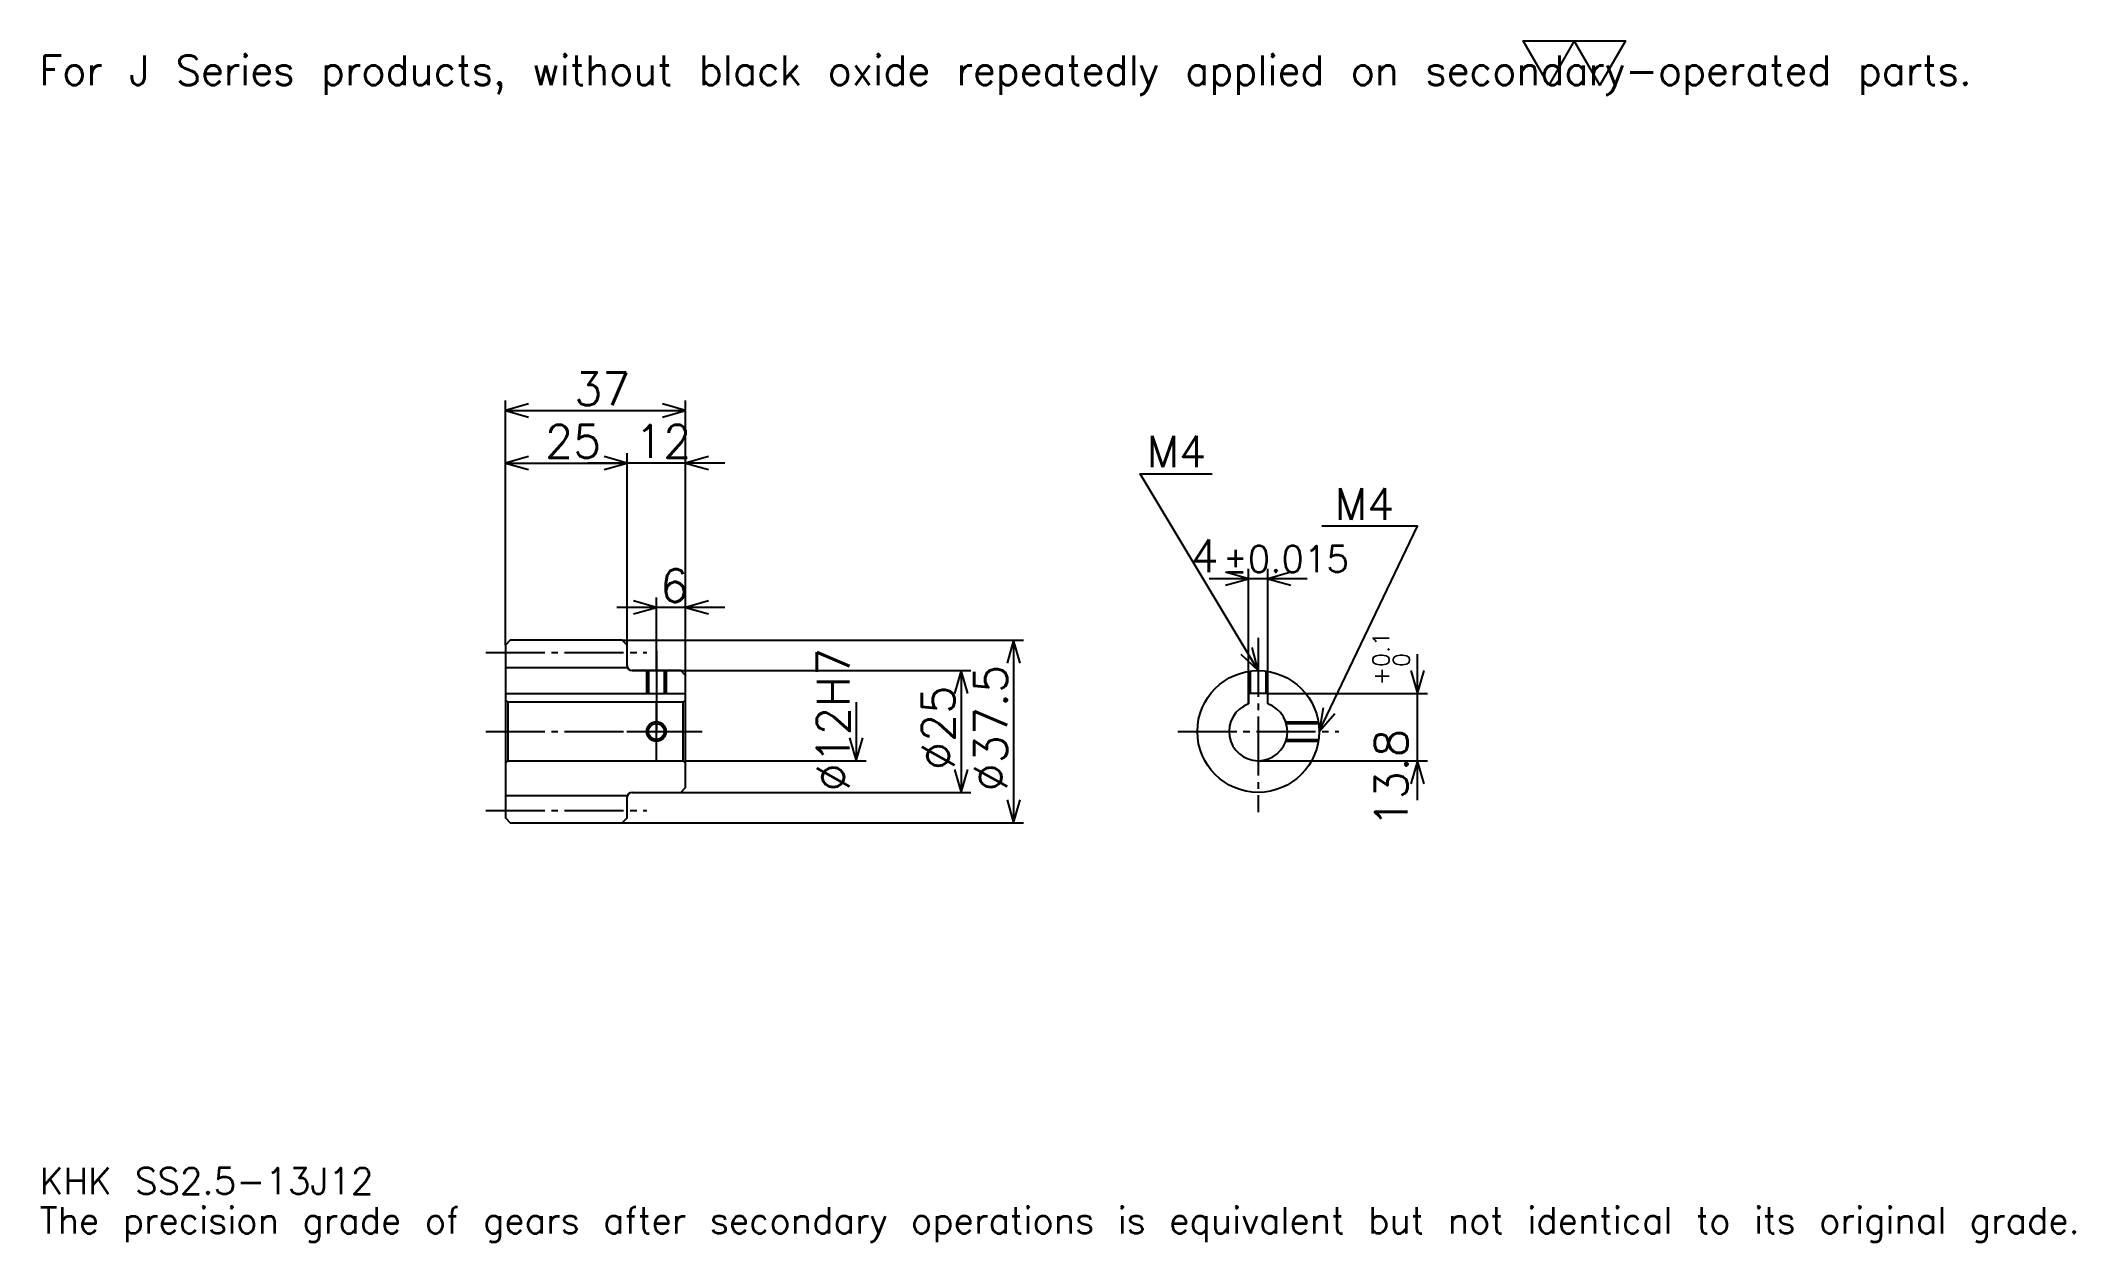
# Model space of a CAD drawing. Extents: x 14 to 432, y 5 to 252.
import ezdxf

# ---------------------------------------------------------------- set-up
doc = ezdxf.new("R2010")
doc.units = 0
doc.linetypes.add('DASHDOT', pattern=[16.173913, 12.130435, -1.347826, 1.347826, -1.347826])
doc.layers.get('0').update_dxf_attribs({"linetype": 'CONTINUOUS'})
doc.layers.add('DASHDOT', color=6, linetype='DASHDOT')
doc.styles.add('KANJI', font='TXT', dxfattribs={"bigfont": 'BIGFONT'})

msp = doc.modelspace()

# ---------------------------------------------------------------- linework, layer by layer
at = {"color": 5}
for p, q in [((109.173904, 128.597824), (109.173904, 177.793472)), ((109.173904, 175.771729), (146.173904, 175.771729)), ((146.173904, 128.597824), (146.173904, 177.793472)), ((109.173904, 164.989136), (134.173904, 164.989136)), ((154.260864, 164.989136), (126.086945, 164.989136)), ((134.173904, 128.597824), (134.173904, 167.010864)), ((261.804321, 117.647827), (261.804321, 143.239136)), ((265.804321, 117.647827), (265.804321, 143.239136)), ((273.891296, 141.217392), (253.717377, 141.217392)), ((154.260864, 135.33696), (132.086945, 135.33696)), ((140.173904, 128.597824), (140.173904, 137.358688)), ((109.173904, 127.597824), (109.173904, 128.597824)), ((133.173904, 128.597824), (146.173904, 128.597824)), ((134.173904, 127.597824), (134.173904, 128.597824)), ((140.173904, 122.347824), (140.173904, 128.597824)), ((140.173904, 122.347824), (140.173904, 128.597824)), ((146.173904, 128.597824), (215.586945, 128.597824)), ((146.173904, 121.347824), (146.173904, 128.597824)), ((213.565216, 128.597824), (213.565216, 91.097824)), ((296.521729, 95.760864), (296.521729, 125.734779)), ((135.173904, 122.347824), (146.173904, 122.347824)), ((146.173904, 122.347824), (204.804337, 122.347824)), ((202.782593, 122.347824), (202.782593, 97.347824)), ((265.804321, 117.647827), (298.543457, 117.647827)), ((181.217377, 115.847824), (181.217377, 103.847824)), ((146.173904, 103.847824), (183.23912, 103.847824)), ((263.804321, 103.847824), (298.543457, 103.847824)), ((135.173904, 97.347824), (146.173904, 97.347824)), ((146.173904, 97.347824), (204.804337, 97.347824)), ((133.173904, 91.097824), (146.173904, 91.097824)), ((146.173904, 91.097824), (215.586945, 91.097824))]:
    msp.add_line(p, q, dxfattribs=at)
at = {"color": 4}
for p, q in [((109.173904, 122.972824), (134.173904, 122.972824)), ((109.173904, 117.647827), (146.173904, 117.647827)), ((109.673904, 115.847824), (109.673904, 103.847824)), ((145.673904, 115.847824), (146.173904, 116.347824)), ((145.673904, 103.847824), (146.173904, 103.347824)), ((109.173904, 96.722824), (134.173904, 96.722824))]:
    msp.add_line(p, q, dxfattribs=at)
at = {"color": 7}
msp.add_lwpolyline([(323.478271, 242.608688), (318.221741, 251.720001), (339.247833, 251.720001), (333.991302, 242.608688), (328.734802, 251.720001), (323.478271, 242.608688)], dxfattribs=at)
at = {"color": 5}
for points in [[(113.891296, 177.119568), (109.173904, 175.771729), (113.891296, 174.42392)], [(141.456512, 174.42392), (146.173904, 175.771729), (141.456512, 177.119568)], [(113.891296, 166.33696), (109.173904, 164.989136), (113.891296, 163.641296)], [(129.456512, 163.641296), (134.173904, 164.989136), (129.456512, 166.33696)], [(129.456512, 163.641296), (134.173904, 164.989136), (129.456512, 166.33696)], [(150.891296, 166.33696), (146.173904, 164.989136), (150.891296, 163.641296)], [(263.804321, 122.347824), (239.543472, 162.782608), (254.369553, 162.782608)], [(276.304321, 109.847824), (296.521729, 152), (276.843475, 152)], [(257.086945, 139.869568), (261.804321, 141.217392), (257.086945, 142.565216)], [(270.521729, 142.565216), (265.804321, 141.217392), (270.521729, 139.869568)], [(135.456512, 133.989136), (140.173904, 135.33696), (135.456512, 136.684784)], [(150.891296, 136.684784), (146.173904, 135.33696), (150.891296, 133.989136)], [(214.913025, 123.880432), (213.565216, 128.597824), (212.217377, 123.880432)], [(260.221497, 125.699501), (263.804321, 122.347824), (262.53302, 127.086403)], [(204.130432, 117.630432), (202.782593, 122.347824), (201.434784, 117.630432)], [(295.173889, 122.365219), (296.521729, 117.647827), (297.869568, 122.365219)], [(277.12915, 114.684158), (276.304321, 109.847824), (279.559692, 113.518394)], [(179.869568, 108.565216), (181.217377, 103.847824), (182.565216, 108.565216)], [(201.434784, 102.065216), (202.782593, 97.347824), (204.130432, 102.065216)], [(297.869568, 99.130432), (296.521729, 103.847824), (295.173889, 99.130432)], [(212.217377, 95.815216), (213.565216, 91.097824), (214.913025, 95.815216)]]:
    msp.add_lwpolyline(points, dxfattribs=at)
at = {"color": 4}
for points in [[(134.173904, 123.347824), (134.173904, 127.597824), (133.173904, 128.597824), (110.173904, 128.597824), (109.173904, 127.597824), (109.173904, 103.347824)], [(135.173904, 97.347824), (145.173904, 97.347824), (146.173904, 98.347824), (146.173904, 121.347824), (145.173904, 122.347824), (135.173904, 122.347824)], [(138.173904, 122.347824), (138.173904, 117.647827)], [(138.553909, 122.347824), (138.553909, 117.647827)], [(141.7939, 122.347824), (141.7939, 117.647827)], [(142.173904, 122.347824), (142.173904, 117.647827)], [(261.804321, 115.504677), (261.804321, 122.186783)], [(262.184326, 117.647827), (262.184326, 122.242401)], [(265.424316, 117.647827), (265.424316, 122.242401)], [(265.804321, 115.504677), (265.804321, 122.186783)], [(265.804321, 115.504677), (265.804321, 117.647827), (261.804321, 117.647827), (261.804321, 115.504677)], [(109.173904, 103.347824), (109.673904, 103.847824), (145.673904, 103.847824), (145.673904, 115.847824), (109.673904, 115.847824), (109.173904, 116.347824)], [(269.461182, 111.847824), (276.143311, 111.847824)], [(269.581482, 111.467827), (276.198914, 111.467827)], [(269.461182, 107.847824), (276.143311, 107.847824)], [(269.581482, 108.227821), (276.198914, 108.227821)], [(109.173904, 103.347824), (109.173904, 92.097824), (110.173904, 91.097824), (133.173904, 91.097824), (134.173904, 92.097824), (134.173904, 96.347824)]]:
    msp.add_lwpolyline(points, dxfattribs=at)
for centre, radius in [((263.804321, 109.847824), 12.5), ((140.173904, 109.847824), 1.62)]:
    msp.add_circle(centre, radius, dxfattribs=at)
at = {"color": 7}
msp.add_circle((140.173904, 109.847824), 2, dxfattribs=at)
at = {"color": 4}
for centre, radius, start, end in [((135.173904, 123.347824), 1, 180, 270), ((263.804321, 109.847824), 6, 109.47122094, 70.52877906), ((135.173904, 96.347824), 1, 90, 180)]:
    msp.add_arc(centre, radius, start, end, dxfattribs=at)
at = {"layer": 'DASHDOT', "color": 7}
for p, q in [((105.130424, 126.097824), (138.217377, 126.097824)), ((263.804321, 129.08696), (263.804321, 93.304344)), ((140.173904, 122.347824), (140.173904, 109.847824)), ((105.130424, 109.847824), (150.217377, 109.847824)), ((247.260864, 109.847824), (280.347839, 109.847824)), ((105.130424, 93.597824), (138.217377, 93.597824))]:
    msp.add_line(p, q, dxfattribs=at)
for points in [[(140.173904, 126.391304), (140.173904, 113.604347)], [(140.173904, 103.804344), (140.173904, 115.891304)], [(134.130432, 109.847824), (146.217377, 109.847824)]]:
    msp.add_lwpolyline(points, dxfattribs=at)

# ---------------------------------------------------------------- texts
at = {"color": 7, "style": 'KANJI'}
for s, height, p in [('For J Series products, without black oxide repeatedly applied on secondary-operated parts.', 6.065217, (13.478261, 242.608688)), ('37', 6.73913, (123.293472, 176.850006)), ('25', 6.73913, (117.293472, 166.067383)), ('12', 6.73913, (135.793472, 166.067383)), ('M4', 6.469565, (240.891296, 164.130432)), ('M4', 6.469565, (279.539124, 153.347824)), ('4', 6.73913, (249.893433, 142.565216)), ('%%p0.015', 5.391304, (256.564331, 142.565216)), ('6', 6.73913, (140.983688, 136.415222)), ('KHK SS2.5-13J12', 5.391304, (13.478261, 14.826087)), ('The precision grade of gears after secondary operations is equivalent but not identical to its original grade.', 5.391304, (13.478261, 6.73913))]:
    msp.add_text(s, height=height, dxfattribs=at).set_placement(p)
for s, height, p in [('%%c12H7', 6.73913, (179.869568, 97.548912)), ('0.1', 3.369565, (290.726074, 123.095688)), ('0', 3.369565, (294.904358, 123.095688)), ('%%c37.5', 6.73913, (212.217377, 97.548912)), ('+', 3.369565, (290.726074, 119.32177)), ('%%c25', 6.73913, (201.434784, 101.929344)), ('13.8', 6.73913, (294.5, 90.152145))]:
    msp.add_text(s, height=height, rotation=90, dxfattribs=at).set_placement(p)

doc.saveas('drawing.dxf')
